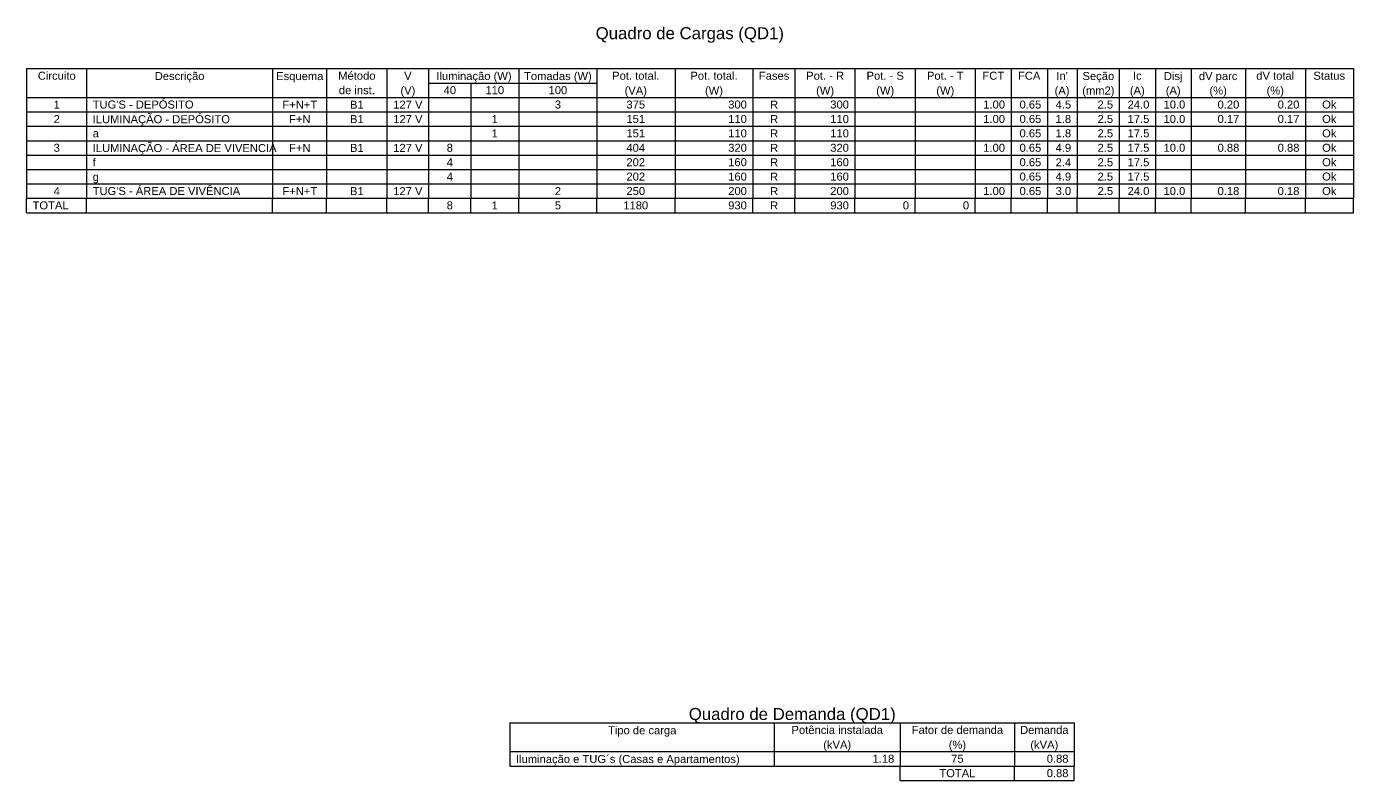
# Model space of a CAD drawing. Header units: millimetres. Extents: x 4568 to 4671, y -917 to -902.
# Drawn here: x 4611.99 to 4629.54, y -916.99 to -907.01 of the extents above; entities that cross this region are included whole.
import ezdxf

# ---------------------------------------------------------------- set-up
doc = ezdxf.new("R2010")
doc.units = ezdxf.units.MM
doc.header["$MEASUREMENT"] = 0
for name, color, linetype, lineweight in [('DI-Linhas do quadro', 1, 'Continuous', 30), ('DI-Textos do quadro', 7, 'Continuous', 20), ('DI-Título do quadro', 1, 'Continuous', 30)]:
    doc.layers.add(name, color=color, linetype=linetype, lineweight=lineweight)
doc.styles.add('Arial', font='arial.ttf')

msp = doc.modelspace()

# ---------------------------------------------------------------- linework, layer by layer
at = {"layer": 'DI-Linhas do quadro', "linetype": 'Continuous'}
for p, q in [((4611.985, -907.57), (4629.54, -907.57)), ((4611.985, -907.57), (4611.985, -909.285)), ((4612.78, -907.57), (4612.78, -909.285)), ((4615.24, -907.57), (4615.24, -909.285)), ((4615.955, -907.57), (4615.955, -909.285)), ((4616.75, -907.57), (4616.75, -909.285)), ((4617.305, -907.57), (4617.305, -909.285)), ((4618.5, -907.57), (4618.5, -909.285)), ((4619.53, -907.57), (4619.53, -909.285)), ((4620.565, -907.57), (4620.565, -909.285)), ((4621.595, -907.57), (4621.595, -909.285)), ((4622.15, -907.57), (4622.15, -909.285)), ((4622.945, -907.57), (4622.945, -909.285)), ((4623.74, -907.57), (4623.74, -909.285)), ((4624.535, -907.57), (4624.535, -909.285)), ((4625.01, -907.57), (4625.01, -909.285)), ((4625.49, -907.57), (4625.49, -909.285)), ((4625.885, -907.57), (4625.885, -909.285)), ((4626.44, -907.57), (4626.44, -909.285)), ((4626.92, -907.57), (4626.92, -909.285)), ((4627.395, -907.57), (4627.395, -909.285)), ((4628.11, -907.57), (4628.11, -909.285)), ((4628.905, -907.57), (4628.905, -909.285)), ((4629.54, -907.57), (4629.54, -909.285)), ((4617.305, -907.76), (4618.5, -907.76)), ((4617.865, -907.76), (4617.865, -909.285)), ((4618.5, -907.76), (4619.53, -907.76)), ((4611.985, -907.951), (4629.54, -907.951)), ((4611.985, -908.141), (4629.54, -908.141)), ((4611.985, -908.332), (4629.54, -908.332)), ((4611.985, -908.523), (4629.54, -908.523)), ((4611.985, -908.713), (4629.54, -908.713)), ((4611.985, -908.904), (4629.54, -908.904)), ((4611.985, -909.095), (4629.54, -909.095)), ((4611.985, -909.285), (4629.54, -909.285)), ((4611.985, -909.476), (4611.985, -909.285)), ((4611.985, -909.476), (4611.985, -909.285)), ((4612.78, -909.476), (4612.78, -909.285)), ((4615.24, -909.476), (4615.24, -909.285)), ((4615.955, -909.476), (4615.955, -909.285)), ((4616.75, -909.476), (4616.75, -909.285)), ((4617.305, -909.476), (4617.305, -909.285)), ((4617.865, -909.476), (4617.865, -909.285)), ((4618.5, -909.476), (4618.5, -909.285)), ((4619.53, -909.476), (4619.53, -909.285)), ((4620.565, -909.476), (4620.565, -909.285)), ((4621.595, -909.476), (4621.595, -909.285)), ((4622.15, -909.476), (4622.15, -909.285)), ((4622.945, -909.476), (4622.945, -909.285)), ((4623.74, -909.476), (4623.74, -909.285)), ((4624.535, -909.476), (4624.535, -909.285)), ((4625.01, -909.476), (4625.01, -909.285)), ((4625.49, -909.476), (4625.49, -909.285)), ((4625.885, -909.476), (4625.885, -909.285)), ((4626.44, -909.476), (4626.44, -909.285)), ((4626.92, -909.476), (4626.92, -909.285)), ((4627.395, -909.476), (4627.395, -909.285)), ((4628.11, -909.476), (4628.11, -909.285)), ((4628.905, -909.476), (4628.905, -909.285)), ((4629.54, -909.476), (4629.54, -909.285)), ((4611.985, -909.476), (4629.54, -909.476)), ((4618.38, -916.224), (4625.845, -916.224)), ((4618.38, -916.224), (4618.38, -916.795)), ((4621.875, -916.224), (4621.875, -916.795)), ((4623.545, -916.224), (4623.545, -916.795)), ((4625.055, -916.224), (4625.055, -916.795)), ((4625.845, -916.224), (4625.845, -916.795)), ((4618.38, -916.605), (4625.845, -916.605)), ((4618.38, -916.795), (4625.845, -916.795)), ((4623.545, -916.986), (4623.545, -916.795)), ((4625.055, -916.986), (4625.055, -916.795)), ((4625.845, -916.986), (4625.845, -916.795)), ((4623.545, -916.986), (4625.845, -916.986))]:
    msp.add_line(p, q, dxfattribs=at)

# ---------------------------------------------------------------- texts
at = {"layer": 'DI-Textos do quadro', "line_spacing_factor": 0.798, "style": 'Arial'}
for s, insert, char_height, width, attachment_point in [('Circuito', (4612.385, -907.718), 0.1059, 1.01664, 8), ('Descrição', (4614.01, -907.753), 0.1059, 1.14372, 8), ('Esquema', (4615.6, -907.753), 0.1059, 0.88956, 8), ('Método', (4616.355, -907.718), 0.1059, 0.76248, 8), ('V', (4617.03, -907.718), 0.106, 0.12708, 8), ('Iluminação (W)', (4617.905, -907.753), 0.1059, 1.77912, 8), ('Tomadas (W)', (4619.015, -907.753), 0.1059, 1.39788, 8), ('Pot. total.', (4620.045, -907.718), 0.1059, 1.39788, 8), ('Pot. total.', (4621.08, -907.718), 0.1059, 1.39788, 8), ('Fases', (4621.875, -907.718), 0.1059, 0.6354, 8), ('Pot. - R', (4622.55, -907.718), 0.1059, 1.01664, 8), ('Pot. - S', (4623.345, -907.718), 0.1059, 1.01664, 8), ('Pot. - T', (4624.14, -907.718), 0.1059, 1.01664, 8), ('FCT', (4624.775, -907.718), 0.1059, 0.38124, 8), ('FCA', (4625.25, -907.718), 0.1059, 0.38124, 8), ("In'", (4625.685, -907.718), 0.1059, 0.38124, 8), ('Seção', (4626.165, -907.753), 0.1059, 0.6354, 8), ('Ic', (4626.68, -907.718), 0.1059, 0.25416, 8), ('Disj', (4627.155, -907.753), 0.1059, 0.50832, 8), ('dV parc', (4627.75, -907.753), 0.1059, 0.88956, 8), ('dV total', (4628.505, -907.718), 0.1059, 1.01664, 8), ('Status', (4629.22, -907.718), 0.1059, 0.76248, 8), ('de inst.', (4616.355, -907.909), 0.1059, 1.01664, 8), ('(V)', (4617.03, -907.944), 0.1059, 0.38124, 8), ('40', (4617.585, -907.909), 0.1059, 0.25416, 8), ('110', (4618.18, -907.909), 0.1059, 0.38124, 8), ('100', (4619.015, -907.909), 0.1059, 0.38124, 8), ('(VA)', (4620.045, -907.944), 0.1059, 0.50832, 8), ('(W)', (4621.08, -907.944), 0.1059, 0.38124, 8), ('(W)', (4622.55, -907.944), 0.1059, 0.38124, 8), ('(W)', (4623.345, -907.944), 0.1059, 0.38124, 8), ('(W)', (4624.14, -907.944), 0.1059, 0.38124, 8), ('(A)', (4625.685, -907.944), 0.1059, 0.38124, 8), ('(mm2)', (4626.165, -907.944), 0.1059, 0.6354, 8), ('(A)', (4626.68, -907.944), 0.1059, 0.38124, 8), ('(A)', (4627.155, -907.944), 0.1059, 0.38124, 8), ('(%)', (4627.75, -907.944), 0.1059, 0.38124, 8), ('(%)', (4628.505, -907.944), 0.1059, 0.38124, 8), ('1', (4612.385, -908.099), 0.106, 0.12708, 8), ("TUG'S - DEPÓSITO", (4612.86, -908.099), 0.1059, 2.03328, 7), ('F+N+T', (4615.6, -908.099), 0.1059, 0.6354, 8), ('B1', (4616.355, -908.099), 0.1059, 0.25416, 8), ('127 V', (4617.03, -908.099), 0.1059, 0.6354, 8), ('3', (4619.015, -908.099), 0.106, 0.12708, 8), ('375', (4620.045, -908.099), 0.1059, 0.38124, 8), ('300', (4621.515, -908.099), 0.1059, 0.38124, 9), ('R', (4621.875, -908.099), 0.106, 0.12708, 8), ('300', (4622.865, -908.099), 0.1059, 0.38124, 9), ('1.00', (4624.93, -908.099), 0.1059, 0.50832, 9), ('0.65', (4625.41, -908.099), 0.1059, 0.50832, 9), ('4.5', (4625.805, -908.099), 0.1059, 0.38124, 9), ('2.5', (4626.36, -908.099), 0.1059, 0.38124, 9), ('24.0', (4626.84, -908.099), 0.1059, 0.50832, 9), ('10.0', (4627.315, -908.099), 0.1059, 0.50832, 9), ('0.20', (4628.03, -908.099), 0.1059, 0.50832, 9), ('0.20', (4628.825, -908.099), 0.1059, 0.50832, 9), ('Ok', (4629.22, -908.099), 0.1059, 0.25416, 8), ('2', (4612.385, -908.29), 0.106, 0.12708, 8), ('ILUMINAÇÃO - DEPÓSITO', (4612.86, -908.324), 0.1059, 2.66868, 7), ('F+N', (4615.6, -908.29), 0.1059, 0.38124, 8), ('B1', (4616.355, -908.29), 0.1059, 0.25416, 8), ('127 V', (4617.03, -908.29), 0.1059, 0.6354, 8), ('1', (4618.18, -908.29), 0.106, 0.12708, 8), ('151', (4620.045, -908.29), 0.1059, 0.38124, 8), ('110', (4621.515, -908.29), 0.1059, 0.38124, 9), ('R', (4621.875, -908.29), 0.106, 0.12708, 8), ('110', (4622.865, -908.29), 0.1059, 0.38124, 9), ('1.00', (4624.93, -908.29), 0.1059, 0.50832, 9), ('0.65', (4625.41, -908.29), 0.1059, 0.50832, 9), ('1.8', (4625.805, -908.29), 0.1059, 0.38124, 9), ('2.5', (4626.36, -908.29), 0.1059, 0.38124, 9), ('17.5', (4626.84, -908.29), 0.1059, 0.50832, 9), ('10.0', (4627.315, -908.29), 0.1059, 0.50832, 9), ('0.17', (4628.03, -908.29), 0.1059, 0.50832, 9), ('0.17', (4628.825, -908.29), 0.1059, 0.50832, 9), ('Ok', (4629.22, -908.29), 0.1059, 0.25416, 8), ('a', (4612.86, -908.48), 0.106, 0.12708, 7), ('1', (4618.18, -908.48), 0.106, 0.12708, 8), ('151', (4620.045, -908.48), 0.1059, 0.38124, 8), ('110', (4621.515, -908.48), 0.1059, 0.38124, 9), ('R', (4621.875, -908.48), 0.106, 0.12708, 8), ('110', (4622.865, -908.48), 0.1059, 0.38124, 9), ('0.65', (4625.41, -908.48), 0.1059, 0.50832, 9), ('1.8', (4625.805, -908.48), 0.1059, 0.38124, 9), ('2.5', (4626.36, -908.48), 0.1059, 0.38124, 9), ('17.5', (4626.84, -908.48), 0.1059, 0.50832, 9), ('Ok', (4629.22, -908.48), 0.1059, 0.25416, 8), ('3', (4612.385, -908.671), 0.106, 0.12708, 8), ('ILUMINAÇÃO - ÁREA DE VIVENCIA', (4612.86, -908.706), 0.1059, 3.68532, 7), ('F+N', (4615.6, -908.671), 0.1059, 0.38124, 8), ('B1', (4616.355, -908.671), 0.1059, 0.25416, 8), ('127 V', (4617.03, -908.671), 0.1059, 0.6354, 8), ('8', (4617.585, -908.671), 0.106, 0.12708, 8), ('404', (4620.045, -908.671), 0.1059, 0.38124, 8), ('320', (4621.515, -908.671), 0.1059, 0.38124, 9), ('R', (4621.875, -908.671), 0.106, 0.12708, 8), ('320', (4622.865, -908.671), 0.1059, 0.38124, 9), ('1.00', (4624.93, -908.671), 0.1059, 0.50832, 9), ('0.65', (4625.41, -908.671), 0.1059, 0.50832, 9), ('4.9', (4625.805, -908.671), 0.1059, 0.38124, 9), ('2.5', (4626.36, -908.671), 0.1059, 0.38124, 9), ('17.5', (4626.84, -908.671), 0.1059, 0.50832, 9), ('10.0', (4627.315, -908.671), 0.1059, 0.50832, 9), ('0.88', (4628.03, -908.671), 0.1059, 0.50832, 9), ('0.88', (4628.825, -908.671), 0.1059, 0.50832, 9), ('Ok', (4629.22, -908.671), 0.1059, 0.25416, 8), ('f', (4612.86, -908.862), 0.106, 0.12708, 7), ('4', (4617.585, -908.862), 0.106, 0.12708, 8), ('202', (4620.045, -908.862), 0.1059, 0.38124, 8), ('160', (4621.515, -908.862), 0.1059, 0.38124, 9), ('R', (4621.875, -908.862), 0.106, 0.12708, 8), ('160', (4622.865, -908.862), 0.1059, 0.38124, 9), ('0.65', (4625.41, -908.862), 0.1059, 0.50832, 9), ('2.4', (4625.805, -908.862), 0.1059, 0.38124, 9), ('2.5', (4626.36, -908.862), 0.1059, 0.38124, 9), ('17.5', (4626.84, -908.862), 0.1059, 0.50832, 9), ('Ok', (4629.22, -908.862), 0.1059, 0.25416, 8), ('g', (4612.86, -909.087), 0.106, 0.12708, 7), ('4', (4617.585, -909.052), 0.106, 0.12708, 8), ('202', (4620.045, -909.052), 0.1059, 0.38124, 8), ('160', (4621.515, -909.052), 0.1059, 0.38124, 9), ('R', (4621.875, -909.052), 0.106, 0.12708, 8), ('160', (4622.865, -909.052), 0.1059, 0.38124, 9), ('0.65', (4625.41, -909.052), 0.1059, 0.50832, 9), ('4.9', (4625.805, -909.052), 0.1059, 0.38124, 9), ('2.5', (4626.36, -909.052), 0.1059, 0.38124, 9), ('17.5', (4626.84, -909.052), 0.1059, 0.50832, 9), ('Ok', (4629.22, -909.052), 0.1059, 0.25416, 8), ('4', (4612.385, -909.243), 0.106, 0.12708, 8), ("TUG'S - ÁREA DE VIVÊNCIA", (4612.86, -909.243), 0.1059, 3.04992, 7), ('F+N+T', (4615.6, -909.243), 0.1059, 0.6354, 8), ('B1', (4616.355, -909.243), 0.1059, 0.25416, 8), ('127 V', (4617.03, -909.243), 0.1059, 0.6354, 8), ('2', (4619.015, -909.243), 0.106, 0.12708, 8), ('250', (4620.045, -909.243), 0.1059, 0.38124, 8), ('200', (4621.515, -909.243), 0.1059, 0.38124, 9), ('R', (4621.875, -909.243), 0.106, 0.12708, 8), ('200', (4622.865, -909.243), 0.1059, 0.38124, 9), ('1.00', (4624.93, -909.243), 0.1059, 0.50832, 9), ('0.65', (4625.41, -909.243), 0.1059, 0.50832, 9), ('3.0', (4625.805, -909.243), 0.1059, 0.38124, 9), ('2.5', (4626.36, -909.243), 0.1059, 0.38124, 9), ('24.0', (4626.84, -909.243), 0.1059, 0.50832, 9), ('10.0', (4627.315, -909.243), 0.1059, 0.50832, 9), ('0.18', (4628.03, -909.243), 0.1059, 0.50832, 9), ('0.18', (4628.825, -909.243), 0.1059, 0.50832, 9), ('Ok', (4629.22, -909.243), 0.1059, 0.25416, 8), ('TOTAL', (4612.065, -909.433), 0.1059, 0.6354, 7), ('8', (4617.585, -909.433), 0.106, 0.12708, 8), ('1', (4618.18, -909.433), 0.106, 0.12708, 8), ('5', (4619.015, -909.433), 0.106, 0.12708, 8), ('1180', (4620.045, -909.433), 0.1059, 0.50832, 8), ('930', (4621.515, -909.433), 0.1059, 0.38124, 9), ('R', (4621.875, -909.433), 0.106, 0.12708, 8), ('930', (4622.865, -909.433), 0.1059, 0.38124, 9), ('0', (4623.66, -909.433), 0.106, 0.12708, 9), ('0', (4624.455, -909.433), 0.106, 0.12708, 9), ('Tipo de carga', (4620.13, -916.407), 0.1059, 1.65204, 8), ('Potência instalada', (4622.71, -916.372), 0.1059, 2.28744, 8), ('Fator de demanda', (4624.3, -916.372), 0.1059, 2.03328, 8), ('Demanda', (4625.45, -916.372), 0.1059, 0.88956, 8), ('(kVA)', (4622.71, -916.598), 0.1059, 0.6354, 8), ('(%)', (4624.3, -916.598), 0.1059, 0.38124, 8), ('(kVA)', (4625.45, -916.598), 0.1059, 0.6354, 8), ('Iluminação e TUG´s (Casas e Apartamentos)', (4618.46, -916.788), 0.1059, 5.21028, 7), ('1.18', (4623.465, -916.753), 0.1059, 0.50832, 9), ('75', (4624.3, -916.753), 0.1059, 0.25416, 8), ('0.88', (4625.77, -916.753), 0.1059, 0.50832, 9), ('TOTAL', (4624.3, -916.944), 0.1059, 0.6354, 8), ('0.88', (4625.77, -916.944), 0.1059, 0.50832, 9)]:
    msp.add_mtext(s, dxfattribs=dict(at, insert=insert, char_height=char_height, width=width, attachment_point=attachment_point))
at = {"layer": 'DI-Título do quadro', "char_height": 0.15885, "attachment_point": 8, "line_spacing_factor": 0.798, "style": 'Arial'}
for s, insert, width in [('Quadro de Cargas (QD1)', (4620.76, -907.228), 4.19364), ('Quadro de Demanda (QD1)', (4622.115, -916.234), 4.38426)]:
    msp.add_mtext(s, dxfattribs=dict(at, insert=insert, width=width))

doc.saveas('drawing.dxf')
